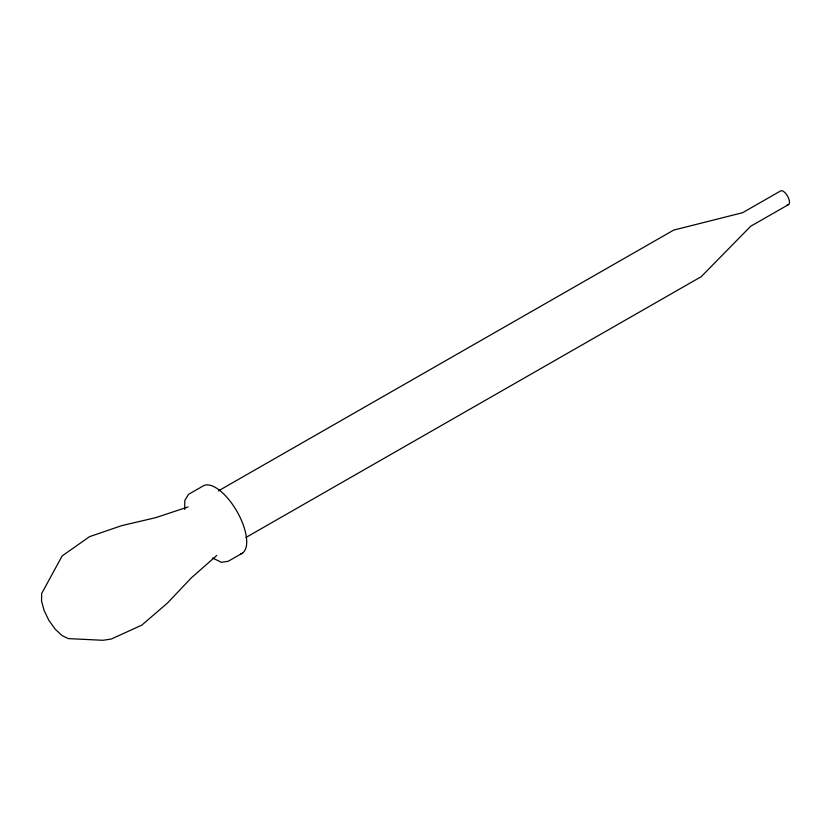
<?xml version="1.0" encoding="UTF-8"?>
<svg xmlns="http://www.w3.org/2000/svg" width="831" height="831" viewBox="0 0 831 831"><rect width="100%" height="100%" fill="white"/><g stroke="black" fill="none" stroke-linecap="round" stroke-linejoin="round"><path stroke-width="1.25" d="M184.69 509.424L184.814 500.428L188.544 494.331L202.847 486.135A38.922 16.495 60.2 0 1 237.583 512.53A38.922 16.495 60.2 0 1 240.502 554.038M216.756 555.461L191.296 577.898L167.446 603.057L141.789 625.141L111.281 639.039L102.919 640.286L68.308 638.603L61.951 635.518L55.106 629.067L48.832 620.248L44.074 610.401L41.55 601.01L41.654 593.531L62.148 555.929L89.488 536.691L121.679 525.639L155.688 517.661L188.076 506.962M218.387 490.882L673.712 230.083L742.623 212.694L780.631 190.922A7.894 3.345 60.2 0 1 788.152 197.196A7.894 3.345 60.2 0 1 787.3 204.717M788.661 204.509L750.653 226.281L701.25 276.661L245.934 537.47M242.444 553.114L228.141 561.309L221.399 562.317L212.674 558.068"/></g></svg>
